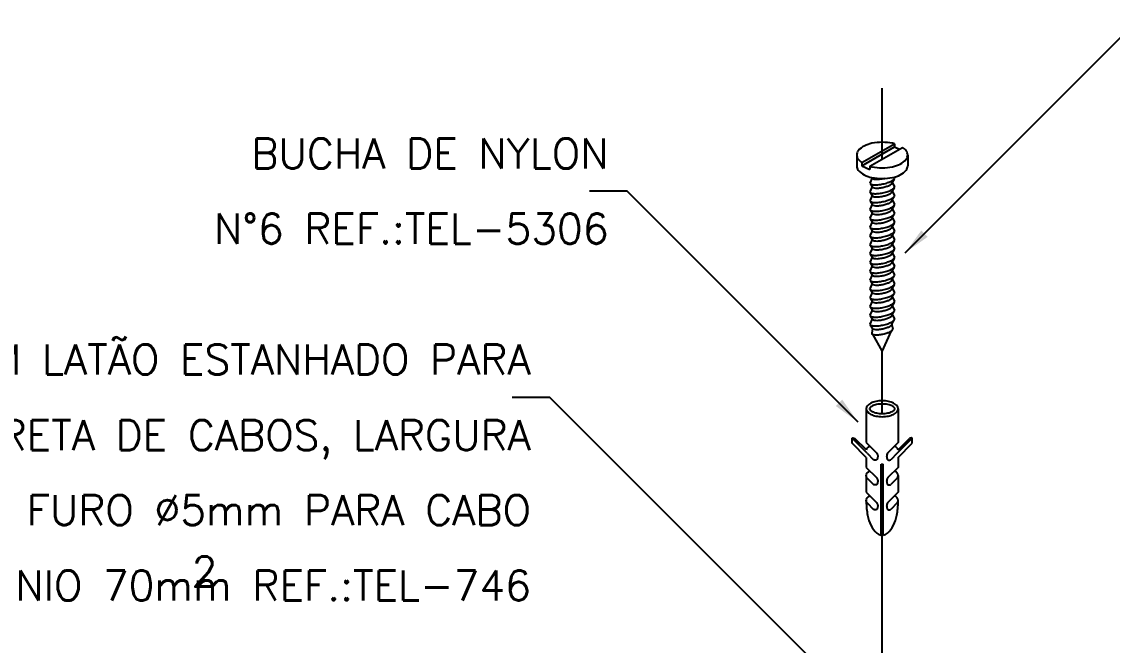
# Model space of a CAD drawing. Header units: millimetres. Extents: x -6289.4 to -6269.9, y -4757.4 to -4742.5.
# Drawn here: x -6282.45 to -6275.2, y -4747.04 to -4742.89 of the extents above; entities that cross this region are included whole.
import ezdxf
from ezdxf.enums import TextEntityAlignment as Align

# ---------------------------------------------------------------- set-up
doc = ezdxf.new("R2010")
doc.units = ezdxf.units.MM
doc.header["$LTSCALE"] = 10
doc.linetypes.add('DASHDOT', pattern=[1, 0.5, -0.25, 0, -0.25])
doc.layers.add('Termotécnica', color=7, linetype='Continuous')
doc.styles.add('r80', font='romans.shx')

msp = doc.modelspace()

# ---------------------------------------------------------------- linework, layer by layer
at = {"layer": 'Termotécnica', "color": 2}
for p, q in [((-6276.5723, -4744.4285), (-6275.0368, -4742.893)), ((-6276.8603, -4743.8298), (-6276.6434, -4743.7046)), ((-6276.8603, -4743.8507), (-6276.6434, -4743.7255)), ((-6276.8071, -4743.8534), (-6276.5902, -4743.7282)), ((-6276.6434, -4743.7046), (-6276.6434, -4743.7255)), ((-6276.6434, -4743.7255), (-6276.6107, -4743.74)), ((-6276.8946, -4743.779), (-6276.8946, -4743.8512)), ((-6276.5559, -4743.779), (-6276.5559, -4743.8512)), ((-6276.8603, -4743.8298), (-6276.8603, -4743.8507)), ((-6276.8603, -4743.8507), (-6276.8071, -4743.8743)), ((-6276.8071, -4743.8534), (-6276.8071, -4743.8743)), ((-6276.7929, -4743.9308), (-6276.8079, -4743.9655)), ((-6276.6463, -4743.9391), (-6276.6582, -4743.9608)), ((-6278.4215, -4744.0201), (-6278.6715, -4744.0201)), ((-6276.886, -4745.5556), (-6278.4215, -4744.0201)), ((-6276.7929, -4743.9894), (-6276.8079, -4744.0242)), ((-6276.8041, -4743.971), (-6276.7929, -4743.9894)), ((-6276.6582, -4743.9608), (-6276.6434, -4743.9892)), ((-6276.6463, -4743.9978), (-6276.6582, -4744.0194)), ((-6276.6582, -4744.0194), (-6276.6434, -4744.0479)), ((-6276.7929, -4744.0481), (-6276.8079, -4744.0828)), ((-6276.8041, -4744.0296), (-6276.7929, -4744.0481)), ((-6276.8041, -4744.0883), (-6276.7929, -4744.1067)), ((-6276.6463, -4744.0564), (-6276.6582, -4744.0781)), ((-6276.6582, -4744.0781), (-6276.6434, -4744.1065)), ((-6276.7929, -4744.1067), (-6276.8079, -4744.1415)), ((-6276.7929, -4744.1653), (-6276.8079, -4744.2001)), ((-6276.8041, -4744.1469), (-6276.7929, -4744.1653)), ((-6276.6463, -4744.115), (-6276.6582, -4744.1367)), ((-6276.6582, -4744.1367), (-6276.6434, -4744.1651)), ((-6276.7929, -4744.224), (-6276.8079, -4744.2587)), ((-6276.8041, -4744.2055), (-6276.7929, -4744.224)), ((-6276.6463, -4744.1737), (-6276.6582, -4744.1954)), ((-6276.6582, -4744.1954), (-6276.6434, -4744.2238)), ((-6276.6463, -4744.2323), (-6276.6582, -4744.254)), ((-6276.7929, -4744.2826), (-6276.8079, -4744.3174)), ((-6276.8041, -4744.2642), (-6276.7929, -4744.2826)), ((-6276.6582, -4744.254), (-6276.6434, -4744.2824)), ((-6276.6463, -4744.291), (-6276.6582, -4744.3126)), ((-6276.6582, -4744.3126), (-6276.6434, -4744.3411)), ((-6276.7929, -4744.3412), (-6276.8079, -4744.376)), ((-6276.8041, -4744.3228), (-6276.7929, -4744.3412)), ((-6276.8041, -4744.3815), (-6276.7929, -4744.3999)), ((-6276.6463, -4744.3496), (-6276.6582, -4744.3713)), ((-6276.6582, -4744.3713), (-6276.6434, -4744.3997)), ((-6276.7929, -4744.3999), (-6276.8079, -4744.4346)), ((-6276.8041, -4744.4401), (-6276.7929, -4744.4585)), ((-6276.6463, -4744.4082), (-6276.6582, -4744.4299)), ((-6276.6582, -4744.4299), (-6276.6434, -4744.4583)), ((-6276.7929, -4744.4585), (-6276.8079, -4744.4933)), ((-6276.7929, -4744.5171), (-6276.8079, -4744.5519)), ((-6276.8041, -4744.4987), (-6276.7929, -4744.5171)), ((-6276.6463, -4744.4669), (-6276.6582, -4744.4885)), ((-6276.6582, -4744.4885), (-6276.6434, -4744.517)), ((-6276.6463, -4744.5255), (-6276.6582, -4744.5472)), ((-6276.7929, -4744.5758), (-6276.8079, -4744.6106)), ((-6276.8041, -4744.5574), (-6276.7929, -4744.5758)), ((-6276.6582, -4744.5472), (-6276.6434, -4744.5756)), ((-6276.6463, -4744.5841), (-6276.6582, -4744.6058)), ((-6276.7929, -4744.6344), (-6276.8079, -4744.6692)), ((-6276.8041, -4744.616), (-6276.7929, -4744.6344)), ((-6276.8041, -4744.6746), (-6276.7929, -4744.6931)), ((-6276.6582, -4744.6058), (-6276.6434, -4744.6342)), ((-6276.6463, -4744.6428), (-6276.6582, -4744.6644)), ((-6276.6582, -4744.6644), (-6276.6434, -4744.6929)), ((-6276.7929, -4744.6931), (-6276.8079, -4744.7278)), ((-6276.8041, -4744.7333), (-6276.7929, -4744.7517)), ((-6276.6463, -4744.7014), (-6276.6582, -4744.7231)), ((-6276.6582, -4744.7231), (-6276.6434, -4744.7515)), ((-6276.7929, -4744.7517), (-6276.8079, -4744.7865)), ((-6276.7929, -4744.8103), (-6276.8079, -4744.8451)), ((-6276.8041, -4744.7919), (-6276.7929, -4744.8103)), ((-6276.6463, -4744.7601), (-6276.6582, -4744.7817)), ((-6276.6582, -4744.7817), (-6276.6434, -4744.8102)), ((-6276.6463, -4744.8187), (-6276.6582, -4744.8404)), ((-6276.7929, -4744.869), (-6276.8079, -4744.9037)), ((-6276.8041, -4744.8506), (-6276.7929, -4744.869)), ((-6276.6582, -4744.8404), (-6276.6434, -4744.8688)), ((-6276.6582, -4744.9006), (-6276.6483, -4744.8794)), ((-6276.8051, -4744.9085), (-6276.7929, -4744.9292)), ((-6276.7906, -4744.9331), (-6276.7953, -4744.9648)), ((-6276.7256, -4745.0863), (-6276.6628, -4744.9475)), ((-6276.6623, -4744.9093), (-6276.6545, -4744.935)), ((-6276.7903, -4744.9704), (-6276.7256, -4745.0863)), ((-6278.9357, -4745.3914), (-6279.1857, -4745.3914)), ((-6277.0509, -4747.2762), (-6278.9357, -4745.3914)), ((-6276.8314, -4745.4666), (-6276.8314, -4745.69)), ((-6276.6198, -4745.4666), (-6276.6198, -4745.69)), ((-6276.9256, -4745.6957), (-6276.9256, -4745.6624)), ((-6276.8258, -4745.7622), (-6276.9256, -4745.6624)), ((-6276.8309, -4745.7405), (-6276.9066, -4745.6648)), ((-6276.8314, -4745.69), (-6276.7649, -4745.7566)), ((-6276.6198, -4745.69), (-6276.6863, -4745.7566)), ((-6276.6254, -4745.7622), (-6276.5256, -4745.6624)), ((-6276.6203, -4745.7405), (-6276.5446, -4745.6648)), ((-6276.5256, -4745.6957), (-6276.5256, -4745.6624)), ((-6276.8314, -4745.7898), (-6276.9256, -4745.6957)), ((-6276.8258, -4745.7622), (-6276.7825, -4745.8055)), ((-6276.6254, -4745.7622), (-6276.6687, -4745.8055)), ((-6276.6198, -4745.7898), (-6276.5256, -4745.6957)), ((-6276.8314, -4745.7898), (-6276.8314, -4745.8563)), ((-6276.6198, -4745.7898), (-6276.6198, -4745.8563)), ((-6276.8314, -4745.8563), (-6276.763, -4745.9248)), ((-6276.7315, -4746.3071), (-6276.7315, -4745.8362)), ((-6276.7315, -4745.8362), (-6276.7197, -4745.8362)), ((-6276.7197, -4746.3071), (-6276.7197, -4745.8362)), ((-6276.6198, -4745.8563), (-6276.6882, -4745.9248)), ((-6276.8314, -4745.9115), (-6276.8314, -4746.0216)), ((-6276.8258, -4745.9275), (-6276.7825, -4745.9708)), ((-6276.6254, -4745.9275), (-6276.6687, -4745.9708)), ((-6276.6198, -4745.9115), (-6276.6198, -4746.0216)), ((-6276.8314, -4746.0216), (-6276.763, -4746.0901)), ((-6276.6198, -4746.0216), (-6276.6882, -4746.0901)), ((-6276.8258, -4746.0927), (-6276.7825, -4746.136)), ((-6276.6254, -4746.0927), (-6276.6687, -4746.136))]:
    msp.add_line(p, q, dxfattribs=at)
at = {"layer": 'Termotécnica', "color": 1, "linetype": 'DASHDOT'}
for p, q in [((-6276.7256, -4743.8063), (-6276.7256, -4743.3345)), ((-6276.7256, -4745.4984), (-6276.7256, -4745.0863)), ((-6276.7256, -4747.4874), (-6276.7256, -4745.8362))]:
    msp.add_line(p, q, dxfattribs=at)
at = {"layer": 'Termotécnica', "color": 2}
for points in [[(-6276.6434, -4743.7046, 0.016409), (-6276.6568, -4743.7013, 0.051099), (-6276.7253, -4743.6943, 0.051099), (-6276.7937, -4743.7013, 0.064948), (-6276.845, -4743.7191, 0.104203), (-6276.8843, -4743.7503, 0.174705), (-6276.8946, -4743.779, 0.174705), (-6276.8843, -4743.8077, 0.06738), (-6276.8603, -4743.8298, 0.064948)], [(-6276.5559, -4743.779, 0.174705), (-6276.5663, -4743.7503, 0.06738), (-6276.5902, -4743.7282, 0.064948)], [(-6276.8071, -4743.8534, 0.016409), (-6276.7937, -4743.8566, 0.051099), (-6276.7253, -4743.8637, 0.051099), (-6276.6568, -4743.8566, 0.064948), (-6276.6055, -4743.8389, 0.104203), (-6276.5663, -4743.8077, 0.174705), (-6276.5559, -4743.779, 0.174705)], [(-6276.8946, -4743.8512, 0.174705), (-6276.8843, -4743.8799, 0.104203), (-6276.845, -4743.911, 0.064948), (-6276.7937, -4743.9288, 0.051099), (-6276.7253, -4743.9358, 0.051099), (-6276.6568, -4743.9288, 0.064948), (-6276.6055, -4743.911, 0.104203), (-6276.5663, -4743.8799, 0.174705), (-6276.5559, -4743.8512, 0.174705)], [(-6276.8309, -4745.7405, -0.122515), (-6276.825, -4745.7283, -0.074458), (-6276.8082, -4745.7133, -0.064948)], [(-6276.6203, -4745.7405, 0.122515), (-6276.6262, -4745.7283, 0.074458), (-6276.643, -4745.7133, 0.064948)], [(-6276.8314, -4745.9115, -0.174705), (-6276.825, -4745.8935, -0.074458), (-6276.8082, -4745.8785, -0.064948)], [(-6276.6198, -4745.9115, 0.174705), (-6276.6262, -4745.8935, 0.074458), (-6276.643, -4745.8785, 0.064948)], [(-6276.825, -4745.9294, -0.174705), (-6276.8314, -4745.9115, -0.174705)], [(-6276.8258, -4745.9275, -0.021127), (-6276.8273, -4745.9261, -0.170198)], [(-6276.6262, -4745.9294, 0.174705), (-6276.6198, -4745.9115, 0.174705)], [(-6276.6254, -4745.9275, 0.021127), (-6276.6239, -4745.9261, 0.170198)], [(-6276.8314, -4746.0767, -0.174705), (-6276.825, -4746.0588, -0.074458), (-6276.8082, -4746.0437, -0.064948)], [(-6276.6198, -4746.0767, 0.174705), (-6276.6262, -4746.0588, 0.074458), (-6276.643, -4746.0437, 0.064948)], [(-6276.8314, -4746.0735, 0.005298), (-6276.8315, -4746.0835, 0.048405), (-6276.8227, -4746.1743, 0.062165), (-6276.8005, -4746.2418, 0.102796), (-6276.761, -4746.2941, 0.153617), (-6276.7315, -4746.3071, 0.181773)], [(-6276.8273, -4746.0914, -0.138405), (-6276.8314, -4746.0767, -0.174705)], [(-6276.8258, -4746.0927, -0.021127), (-6276.8273, -4746.0914, -0.170198)], [(-6276.7197, -4746.3071, 0.153617), (-6276.6902, -4746.2941, 0.102796), (-6276.6507, -4746.2418, 0.062165), (-6276.6285, -4746.1743, 0.048405), (-6276.6197, -4746.0835, 0.005298), (-6276.6198, -4746.0735, 0.062165)], [(-6276.6262, -4746.0946, 0.174705), (-6276.6198, -4746.0767, 0.174705)], [(-6276.6254, -4746.0927, 0.021127), (-6276.6239, -4746.0914, 0.170198)]]:
    msp.add_lwpolyline(points, format="xyb", dxfattribs=at)
at = {"layer": 'Termotécnica', "color": 1}
for points in [[(-6276.8079, -4743.9655, 0.24548), (-6276.8027, -4743.9718, 0.082009), (-6276.7803, -4743.9772, 0.04047), (-6276.7548, -4743.9769, 0.029714), (-6276.7206, -4743.9718, 0.029714), (-6276.6872, -4743.9626, 0.04047), (-6276.6639, -4743.9525, 0.082009), (-6276.6456, -4743.9384, 0.24548), (-6276.6434, -4743.9306, 0.24548)], [(-6276.7929, -4743.9308, 0.24548), (-6276.7887, -4743.9359, 0.082009), (-6276.7703, -4743.9403, 0.04047), (-6276.7495, -4743.9401, 0.029714), (-6276.7215, -4743.9359, 0.013189), (-6276.7092, -4743.9329, 0.04047)], [(-6276.8079, -4744.0242, 0.24548), (-6276.8027, -4744.0304, 0.082009), (-6276.7803, -4744.0358, 0.04047), (-6276.7548, -4744.0356, 0.029714), (-6276.7206, -4744.0304, 0.029714), (-6276.6872, -4744.0212, 0.04047), (-6276.6639, -4744.0111, 0.082009), (-6276.6456, -4743.9971, 0.24548), (-6276.6434, -4743.9892, 0.24548)], [(-6276.7929, -4743.9894, 0.24548), (-6276.7887, -4743.9945, 0.082009), (-6276.7703, -4743.999, 0.04047), (-6276.7495, -4743.9988, 0.029714), (-6276.7215, -4743.9945, 0.029714), (-6276.6941, -4743.987, 0.04047), (-6276.675, -4743.9787, 0.082009), (-6276.66, -4743.9672, 0.24548), (-6276.6582, -4743.9608, 0.24548)], [(-6276.7929, -4744.0481, 0.24548), (-6276.7887, -4744.0532, 0.082009), (-6276.7703, -4744.0576, 0.04047), (-6276.7495, -4744.0574, 0.029714), (-6276.7215, -4744.0532, 0.029714), (-6276.6941, -4744.0456, 0.04047), (-6276.675, -4744.0374, 0.082009), (-6276.66, -4744.0259, 0.24548), (-6276.6582, -4744.0194, 0.24548)], [(-6276.8079, -4744.0828, 0.24548), (-6276.8027, -4744.0891, 0.082009), (-6276.7803, -4744.0945, 0.04047), (-6276.7548, -4744.0942, 0.029714), (-6276.7206, -4744.0891, 0.029714), (-6276.6872, -4744.0799, 0.04047), (-6276.6639, -4744.0698, 0.082009), (-6276.6456, -4744.0557, 0.24548), (-6276.6434, -4744.0479, 0.24548)], [(-6276.7929, -4744.1067, 0.24548), (-6276.7887, -4744.1118, 0.082009), (-6276.7703, -4744.1162, 0.04047), (-6276.7495, -4744.116, 0.029714), (-6276.7215, -4744.1118, 0.029714), (-6276.6941, -4744.1043, 0.04047), (-6276.675, -4744.096, 0.082009), (-6276.66, -4744.0845, 0.24548), (-6276.6582, -4744.0781, 0.24548)], [(-6276.8079, -4744.1415, 0.24548), (-6276.8027, -4744.1477, 0.082009), (-6276.7803, -4744.1531, 0.04047), (-6276.7548, -4744.1529, 0.029714), (-6276.7206, -4744.1477, 0.029714), (-6276.6872, -4744.1385, 0.04047), (-6276.6639, -4744.1284, 0.082009), (-6276.6456, -4744.1143, 0.24548), (-6276.6434, -4744.1065, 0.24548)], [(-6276.8079, -4744.2001, 0.24548), (-6276.8027, -4744.2064, 0.082009), (-6276.7803, -4744.2117, 0.04047), (-6276.7548, -4744.2115, 0.029714), (-6276.7206, -4744.2063, 0.029714), (-6276.6872, -4744.1971, 0.04047), (-6276.6639, -4744.187, 0.082009), (-6276.6456, -4744.173, 0.24548), (-6276.6434, -4744.1651, 0.24548)], [(-6276.7929, -4744.1653, 0.24548), (-6276.7887, -4744.1705, 0.082009), (-6276.7703, -4744.1749, 0.04047), (-6276.7495, -4744.1747, 0.029714), (-6276.7215, -4744.1704, 0.029714), (-6276.6941, -4744.1629, 0.04047), (-6276.675, -4744.1546, 0.082009), (-6276.66, -4744.1431, 0.24548), (-6276.6582, -4744.1367, 0.24548)], [(-6276.8079, -4744.2587, 0.24548), (-6276.8027, -4744.265, 0.082009), (-6276.7803, -4744.2704, 0.04047), (-6276.7548, -4744.2701, 0.029714), (-6276.7206, -4744.265, 0.029714), (-6276.6872, -4744.2558, 0.04047), (-6276.6639, -4744.2457, 0.082009), (-6276.6456, -4744.2316, 0.24548), (-6276.6434, -4744.2238, 0.24548)], [(-6276.7929, -4744.224, 0.24548), (-6276.7887, -4744.2291, 0.082009), (-6276.7703, -4744.2335, 0.04047), (-6276.7495, -4744.2333, 0.029714), (-6276.7215, -4744.2291, 0.029714), (-6276.6941, -4744.2216, 0.04047), (-6276.675, -4744.2133, 0.082009), (-6276.66, -4744.2018, 0.24548), (-6276.6582, -4744.1954, 0.24548)], [(-6276.8079, -4744.3174, 0.24548), (-6276.8027, -4744.3236, 0.082009), (-6276.7803, -4744.329, 0.04047), (-6276.7548, -4744.3288, 0.029714), (-6276.7206, -4744.3236, 0.029714), (-6276.6872, -4744.3144, 0.04047), (-6276.6639, -4744.3043, 0.082009), (-6276.6456, -4744.2903, 0.24548), (-6276.6434, -4744.2824, 0.24548)], [(-6276.7929, -4744.2826, 0.24548), (-6276.7887, -4744.2877, 0.082009), (-6276.7703, -4744.2921, 0.04047), (-6276.7495, -4744.2919, 0.029714), (-6276.7215, -4744.2877, 0.029714), (-6276.6941, -4744.2802, 0.04047), (-6276.675, -4744.2719, 0.082009), (-6276.66, -4744.2604, 0.24548), (-6276.6582, -4744.254, 0.24548)], [(-6276.7929, -4744.3412, 0.24548), (-6276.7887, -4744.3464, 0.082009), (-6276.7703, -4744.3508, 0.04047), (-6276.7495, -4744.3506, 0.029714), (-6276.7215, -4744.3463, 0.029714), (-6276.6941, -4744.3388, 0.04047), (-6276.675, -4744.3305, 0.082009), (-6276.66, -4744.319, 0.24548), (-6276.6582, -4744.3126, 0.24548)], [(-6276.8079, -4744.376, 0.24548), (-6276.8027, -4744.3823, 0.082009), (-6276.7803, -4744.3877, 0.04047), (-6276.7548, -4744.3874, 0.029714), (-6276.7206, -4744.3822, 0.029714), (-6276.6872, -4744.3731, 0.04047), (-6276.6639, -4744.3629, 0.082009), (-6276.6456, -4744.3489, 0.24548), (-6276.6434, -4744.3411, 0.24548)], [(-6276.7929, -4744.3999, 0.24548), (-6276.7887, -4744.405, 0.082009), (-6276.7703, -4744.4094, 0.04047), (-6276.7495, -4744.4092, 0.029714), (-6276.7215, -4744.405, 0.029714), (-6276.6941, -4744.3975, 0.04047), (-6276.675, -4744.3892, 0.082009), (-6276.66, -4744.3777, 0.24548), (-6276.6582, -4744.3713, 0.24548)], [(-6276.8079, -4744.4346, 0.24548), (-6276.8027, -4744.4409, 0.082009), (-6276.7803, -4744.4463, 0.04047), (-6276.7548, -4744.446, 0.029714), (-6276.7206, -4744.4409, 0.029714), (-6276.6872, -4744.4317, 0.04047), (-6276.6639, -4744.4216, 0.082009), (-6276.6456, -4744.4075, 0.24548), (-6276.6434, -4744.3997, 0.24548)], [(-6276.7929, -4744.4585, 0.24548), (-6276.7887, -4744.4636, 0.082009), (-6276.7703, -4744.4681, 0.04047), (-6276.7495, -4744.4679, 0.029714), (-6276.7215, -4744.4636, 0.029714), (-6276.6941, -4744.4561, 0.04047), (-6276.675, -4744.4478, 0.082009), (-6276.66, -4744.4363, 0.24548), (-6276.6582, -4744.4299, 0.24548)], [(-6276.8079, -4744.4933, 0.24548), (-6276.8027, -4744.4995, 0.082009), (-6276.7803, -4744.5049, 0.04047), (-6276.7548, -4744.5047, 0.029714), (-6276.7206, -4744.4995, 0.029714), (-6276.6872, -4744.4903, 0.04047), (-6276.6639, -4744.4802, 0.082009), (-6276.6456, -4744.4662, 0.24548), (-6276.6434, -4744.4583, 0.24548)], [(-6276.8079, -4744.5519, 0.24548), (-6276.8027, -4744.5582, 0.082009), (-6276.7803, -4744.5636, 0.04047), (-6276.7548, -4744.5633, 0.029714), (-6276.7206, -4744.5582, 0.029714), (-6276.6872, -4744.549, 0.04047), (-6276.6639, -4744.5389, 0.082009), (-6276.6456, -4744.5248, 0.24548), (-6276.6434, -4744.517, 0.24548)], [(-6276.7929, -4744.5171, 0.24548), (-6276.7887, -4744.5223, 0.082009), (-6276.7703, -4744.5267, 0.04047), (-6276.7495, -4744.5265, 0.029714), (-6276.7215, -4744.5223, 0.029714), (-6276.6941, -4744.5147, 0.04047), (-6276.675, -4744.5065, 0.082009), (-6276.66, -4744.4949, 0.24548), (-6276.6582, -4744.4885, 0.24548)], [(-6276.8079, -4744.6106, 0.24548), (-6276.8027, -4744.6168, 0.082009), (-6276.7803, -4744.6222, 0.04047), (-6276.7548, -4744.622, 0.029714), (-6276.7206, -4744.6168, 0.029714), (-6276.6872, -4744.6076, 0.04047), (-6276.6639, -4744.5975, 0.082009), (-6276.6456, -4744.5834, 0.24548), (-6276.6434, -4744.5756, 0.24548)], [(-6276.7929, -4744.5758, 0.24548), (-6276.7887, -4744.5809, 0.082009), (-6276.7703, -4744.5853, 0.04047), (-6276.7495, -4744.5851, 0.029714), (-6276.7215, -4744.5809, 0.029714), (-6276.6941, -4744.5734, 0.04047), (-6276.675, -4744.5651, 0.082009), (-6276.66, -4744.5536, 0.24548), (-6276.6582, -4744.5472, 0.24548)], [(-6276.8079, -4744.6692, 0.24548), (-6276.8027, -4744.6755, 0.082009), (-6276.7803, -4744.6808, 0.04047), (-6276.7548, -4744.6806, 0.029714), (-6276.7206, -4744.6754, 0.029714), (-6276.6872, -4744.6662, 0.04047), (-6276.6639, -4744.6561, 0.082009), (-6276.6456, -4744.6421, 0.24548), (-6276.6434, -4744.6342, 0.24548)], [(-6276.7929, -4744.6344, 0.24548), (-6276.7887, -4744.6396, 0.082009), (-6276.7703, -4744.644, 0.04047), (-6276.7495, -4744.6438, 0.029714), (-6276.7215, -4744.6395, 0.029714), (-6276.6941, -4744.632, 0.04047), (-6276.675, -4744.6237, 0.082009), (-6276.66, -4744.6122, 0.24548), (-6276.6582, -4744.6058, 0.24548)], [(-6276.7929, -4744.6931, 0.24548), (-6276.7887, -4744.6982, 0.082009), (-6276.7703, -4744.7026, 0.04047), (-6276.7495, -4744.7024, 0.029714), (-6276.7215, -4744.6982, 0.029714), (-6276.6941, -4744.6906, 0.04047), (-6276.675, -4744.6824, 0.082009), (-6276.66, -4744.6709, 0.24548), (-6276.6582, -4744.6644, 0.24548)], [(-6276.8079, -4744.7278, 0.24548), (-6276.8027, -4744.7341, 0.082009), (-6276.7803, -4744.7395, 0.04047), (-6276.7548, -4744.7392, 0.029714), (-6276.7206, -4744.7341, 0.029714), (-6276.6872, -4744.7249, 0.04047), (-6276.6639, -4744.7148, 0.082009), (-6276.6456, -4744.7007, 0.24548), (-6276.6434, -4744.6929, 0.24548)], [(-6276.7929, -4744.7517, 0.24548), (-6276.7887, -4744.7568, 0.082009), (-6276.7703, -4744.7612, 0.04047), (-6276.7495, -4744.761, 0.029714), (-6276.7215, -4744.7568, 0.029714), (-6276.6941, -4744.7493, 0.04047), (-6276.675, -4744.741, 0.082009), (-6276.66, -4744.7295, 0.24548), (-6276.6582, -4744.7231, 0.24548)], [(-6276.8079, -4744.7865, 0.24548), (-6276.8027, -4744.7927, 0.082009), (-6276.7803, -4744.7981, 0.04047), (-6276.7548, -4744.7979, 0.029714), (-6276.7206, -4744.7927, 0.029714), (-6276.6872, -4744.7835, 0.04047), (-6276.6639, -4744.7734, 0.082009), (-6276.6456, -4744.7594, 0.24548), (-6276.6434, -4744.7515, 0.24548)], [(-6276.8079, -4744.8451, 0.24548), (-6276.8027, -4744.8514, 0.082009), (-6276.7803, -4744.8567, 0.04047), (-6276.7548, -4744.8565, 0.029714), (-6276.7206, -4744.8513, 0.029714), (-6276.6872, -4744.8422, 0.04047), (-6276.6639, -4744.832, 0.082009), (-6276.6456, -4744.818, 0.24548), (-6276.6434, -4744.8102, 0.24548)], [(-6276.7929, -4744.8103, 0.24548), (-6276.7887, -4744.8155, 0.082009), (-6276.7703, -4744.8199, 0.04047), (-6276.7495, -4744.8197, 0.029714), (-6276.7215, -4744.8154, 0.029714), (-6276.6941, -4744.8079, 0.04047), (-6276.675, -4744.7996, 0.082009), (-6276.66, -4744.7881, 0.24548), (-6276.6582, -4744.7817, 0.24548)], [(-6276.8079, -4744.9037, 0.24548), (-6276.8027, -4744.91, 0.082009), (-6276.7803, -4744.9154, 0.04047), (-6276.7548, -4744.9151, 0.029714), (-6276.7206, -4744.91, 0.029714), (-6276.6872, -4744.9008, 0.04047), (-6276.6639, -4744.8907, 0.082009), (-6276.6456, -4744.8766, 0.24548), (-6276.6434, -4744.8688, 0.24548)], [(-6276.7929, -4744.869, 0.24548), (-6276.7887, -4744.8741, 0.082009), (-6276.7703, -4744.8785, 0.04047), (-6276.7495, -4744.8783, 0.029714), (-6276.7215, -4744.8741, 0.029714), (-6276.6941, -4744.8666, 0.04047), (-6276.675, -4744.8583, 0.082009), (-6276.66, -4744.8468, 0.24548), (-6276.6582, -4744.8404, 0.24548)], [(-6276.7953, -4744.9648, 0.24548), (-6276.7908, -4744.9702, 0.082009), (-6276.7716, -4744.9748, 0.04047), (-6276.7499, -4744.9746, 0.029714), (-6276.7206, -4744.9702, 0.029714), (-6276.6921, -4744.9623, 0.04047), (-6276.6721, -4744.9537, 0.082009), (-6276.6564, -4744.9417, 0.24548), (-6276.6545, -4744.935, 0.24548)], [(-6276.7929, -4744.9292, 0.24548), (-6276.7887, -4744.9343, 0.082009), (-6276.7703, -4744.9387, 0.04047), (-6276.7495, -4744.9385, 0.029714), (-6276.7215, -4744.9343, 0.029714), (-6276.6941, -4744.9268, 0.04047), (-6276.675, -4744.9185, 0.082009), (-6276.66, -4744.907, 0.24548), (-6276.6582, -4744.9006, 0.24548)]]:
    msp.add_lwpolyline(points, format="xyb", dxfattribs=at)
at = {"layer": 'Termotécnica', "color": 2}
for points in [[(-6276.6198, -4745.4666, 0.174705), (-6276.6262, -4745.4487, 0.104203), (-6276.6508, -4745.4292, 0.064948), (-6276.6828, -4745.4181, 0.051099), (-6276.7256, -4745.4137, 0.051099), (-6276.7684, -4745.4181, 0.064948), (-6276.8004, -4745.4292, 0.104203), (-6276.825, -4745.4487, 0.174705), (-6276.8314, -4745.4666, 0.174705), (-6276.825, -4745.4845, 0.104203), (-6276.8004, -4745.504, 0.064948), (-6276.7684, -4745.5151, 0.051099), (-6276.7256, -4745.5195, 0.051099), (-6276.6828, -4745.5151, 0.064948), (-6276.6508, -4745.504, 0.104203), (-6276.6262, -4745.4845, 0.174705)], [(-6276.6409, -4745.4666, 0.174705), (-6276.6425, -4745.4622, 0.104203), (-6276.6602, -4745.4481, 0.064948), (-6276.6871, -4745.4388, 0.051099), (-6276.7256, -4745.4348, 0.051099), (-6276.7641, -4745.4388, 0.064948), (-6276.791, -4745.4481, 0.104203), (-6276.8087, -4745.4622, 0.174705), (-6276.8103, -4745.4666, 0.174705), (-6276.8087, -4745.471, 0.104203), (-6276.791, -4745.4851, 0.064948), (-6276.7641, -4745.4944, 0.051099), (-6276.7256, -4745.4984, 0.051099), (-6276.6871, -4745.4944, 0.064948), (-6276.6602, -4745.4851, 0.104203), (-6276.6425, -4745.471, 0.174705)]]:
    msp.add_lwpolyline(points, format="xyb", close=True, dxfattribs=at)
for points in [[(-6276.9256, -4745.6624), (-6276.9207, -4745.6605), (-6276.9135, -4745.6614), (-6276.9066, -4745.6648)], [(-6276.5256, -4745.6624), (-6276.5305, -4745.6605), (-6276.5377, -4745.6614), (-6276.5446, -4745.6648)], [(-6276.7649, -4745.7566), (-6276.7635, -4745.7587), (-6276.7623, -4745.7606), (-6276.7613, -4745.7623), (-6276.7604, -4745.7639), (-6276.7596, -4745.7653), (-6276.759, -4745.7666), (-6276.7585, -4745.7678), (-6276.758, -4745.7688), (-6276.7576, -4745.7698), (-6276.7572, -4745.7707), (-6276.7569, -4745.7716), (-6276.7567, -4745.7724), (-6276.7564, -4745.7732), (-6276.7562, -4745.774), (-6276.7561, -4745.7748), (-6276.7559, -4745.7756), (-6276.7558, -4745.7764), (-6276.7556, -4745.7773), (-6276.7555, -4745.7782), (-6276.7554, -4745.7791), (-6276.7554, -4745.78), (-6276.7553, -4745.781), (-6276.7553, -4745.782), (-6276.7553, -4745.783), (-6276.7553, -4745.784), (-6276.7554, -4745.785), (-6276.7555, -4745.786), (-6276.7556, -4745.787), (-6276.7557, -4745.788), (-6276.7559, -4745.789), (-6276.756, -4745.79), (-6276.7562, -4745.791), (-6276.7563, -4745.792), (-6276.7565, -4745.7929), (-6276.7566, -4745.7938), (-6276.7568, -4745.7947), (-6276.757, -4745.7956), (-6276.7572, -4745.7965), (-6276.7574, -4745.7973), (-6276.7576, -4745.7982), (-6276.7579, -4745.799), (-6276.7582, -4745.7998), (-6276.7585, -4745.8005), (-6276.7588, -4745.8013), (-6276.7592, -4745.8019), (-6276.7595, -4745.8026), (-6276.7599, -4745.8032), (-6276.7603, -4745.8038), (-6276.7608, -4745.8043), (-6276.7612, -4745.8048), (-6276.7617, -4745.8052), (-6276.7622, -4745.8056), (-6276.7627, -4745.806), (-6276.7632, -4745.8063), (-6276.7637, -4745.8065), (-6276.7642, -4745.8068), (-6276.7647, -4745.807), (-6276.7653, -4745.8072), (-6276.7659, -4745.8073), (-6276.7665, -4745.8075), (-6276.7671, -4745.8076), (-6276.7679, -4745.8077), (-6276.7687, -4745.8078), (-6276.7696, -4745.8079), (-6276.7706, -4745.808), (-6276.7717, -4745.808), (-6276.773, -4745.808), (-6276.7744, -4745.8078), (-6276.7761, -4745.8076), (-6276.778, -4745.8071), (-6276.7801, -4745.8064), (-6276.7825, -4745.8055)], [(-6276.6863, -4745.7566), (-6276.6877, -4745.7587), (-6276.6889, -4745.7606), (-6276.6899, -4745.7623), (-6276.6908, -4745.7639), (-6276.6916, -4745.7653), (-6276.6922, -4745.7666), (-6276.6927, -4745.7678), (-6276.6932, -4745.7688), (-6276.6936, -4745.7698), (-6276.694, -4745.7707), (-6276.6943, -4745.7716), (-6276.6945, -4745.7724), (-6276.6948, -4745.7732), (-6276.695, -4745.774), (-6276.6951, -4745.7748), (-6276.6953, -4745.7756), (-6276.6954, -4745.7764), (-6276.6956, -4745.7773), (-6276.6957, -4745.7782), (-6276.6958, -4745.7791), (-6276.6958, -4745.78), (-6276.6959, -4745.781), (-6276.6959, -4745.782), (-6276.6959, -4745.783), (-6276.6959, -4745.784), (-6276.6958, -4745.785), (-6276.6957, -4745.786), (-6276.6956, -4745.787), (-6276.6955, -4745.788), (-6276.6953, -4745.789), (-6276.6952, -4745.79), (-6276.695, -4745.791), (-6276.6949, -4745.792), (-6276.6947, -4745.7929), (-6276.6946, -4745.7938), (-6276.6944, -4745.7947), (-6276.6942, -4745.7956), (-6276.694, -4745.7965), (-6276.6938, -4745.7973), (-6276.6936, -4745.7982), (-6276.6933, -4745.799), (-6276.693, -4745.7998), (-6276.6927, -4745.8005), (-6276.6924, -4745.8013), (-6276.692, -4745.8019), (-6276.6917, -4745.8026), (-6276.6913, -4745.8032), (-6276.6909, -4745.8038), (-6276.6904, -4745.8043), (-6276.69, -4745.8048), (-6276.6895, -4745.8052), (-6276.689, -4745.8056), (-6276.6885, -4745.806), (-6276.688, -4745.8063), (-6276.6875, -4745.8065), (-6276.687, -4745.8068), (-6276.6865, -4745.807), (-6276.6859, -4745.8072), (-6276.6854, -4745.8073), (-6276.6847, -4745.8075), (-6276.6841, -4745.8076), (-6276.6833, -4745.8077), (-6276.6825, -4745.8078), (-6276.6816, -4745.8079), (-6276.6806, -4745.808), (-6276.6795, -4745.808), (-6276.6782, -4745.808), (-6276.6768, -4745.8078), (-6276.6751, -4745.8076), (-6276.6733, -4745.8071), (-6276.6711, -4745.8064), (-6276.6687, -4745.8055)], [(-6276.7649, -4745.9218), (-6276.7635, -4745.9239), (-6276.7623, -4745.9258), (-6276.7613, -4745.9276), (-6276.7604, -4745.9291), (-6276.7596, -4745.9306), (-6276.759, -4745.9318), (-6276.7585, -4745.933), (-6276.758, -4745.9341), (-6276.7576, -4745.935), (-6276.7572, -4745.936), (-6276.7569, -4745.9368), (-6276.7567, -4745.9376), (-6276.7564, -4745.9384), (-6276.7562, -4745.9392), (-6276.7561, -4745.94), (-6276.7559, -4745.9408), (-6276.7558, -4745.9417), (-6276.7556, -4745.9425), (-6276.7555, -4745.9434), (-6276.7554, -4745.9443), (-6276.7554, -4745.9453), (-6276.7553, -4745.9462), (-6276.7553, -4745.9472), (-6276.7553, -4745.9482), (-6276.7553, -4745.9492), (-6276.7554, -4745.9502), (-6276.7555, -4745.9512), (-6276.7556, -4745.9522), (-6276.7557, -4745.9533), (-6276.7559, -4745.9543), (-6276.756, -4745.9553), (-6276.7562, -4745.9562), (-6276.7563, -4745.9572), (-6276.7565, -4745.9581), (-6276.7566, -4745.9591), (-6276.7568, -4745.96), (-6276.757, -4745.9609), (-6276.7572, -4745.9617), (-6276.7574, -4745.9626), (-6276.7576, -4745.9634), (-6276.7579, -4745.9642), (-6276.7582, -4745.965), (-6276.7585, -4745.9658), (-6276.7588, -4745.9665), (-6276.7592, -4745.9672), (-6276.7595, -4745.9678), (-6276.7599, -4745.9685), (-6276.7603, -4745.969), (-6276.7608, -4745.9696), (-6276.7612, -4745.97), (-6276.7617, -4745.9705), (-6276.7622, -4745.9709), (-6276.7627, -4745.9712), (-6276.7632, -4745.9715), (-6276.7637, -4745.9718), (-6276.7642, -4745.972), (-6276.7647, -4745.9722), (-6276.7653, -4745.9724), (-6276.7659, -4745.9726), (-6276.7665, -4745.9727), (-6276.7671, -4745.9728), (-6276.7679, -4745.9729), (-6276.7687, -4745.973), (-6276.7696, -4745.9731), (-6276.7706, -4745.9732), (-6276.7717, -4745.9732), (-6276.773, -4745.9732), (-6276.7744, -4745.9731), (-6276.7761, -4745.9728), (-6276.778, -4745.9723), (-6276.7801, -4745.9717), (-6276.7825, -4745.9708)], [(-6276.6863, -4745.9218), (-6276.6877, -4745.9239), (-6276.6889, -4745.9258), (-6276.6899, -4745.9276), (-6276.6908, -4745.9291), (-6276.6916, -4745.9306), (-6276.6922, -4745.9318), (-6276.6927, -4745.933), (-6276.6932, -4745.9341), (-6276.6936, -4745.935), (-6276.694, -4745.936), (-6276.6943, -4745.9368), (-6276.6945, -4745.9376), (-6276.6948, -4745.9384), (-6276.695, -4745.9392), (-6276.6951, -4745.94), (-6276.6953, -4745.9408), (-6276.6954, -4745.9417), (-6276.6956, -4745.9425), (-6276.6957, -4745.9434), (-6276.6958, -4745.9443), (-6276.6958, -4745.9453), (-6276.6959, -4745.9462), (-6276.6959, -4745.9472), (-6276.6959, -4745.9482), (-6276.6959, -4745.9492), (-6276.6958, -4745.9502), (-6276.6957, -4745.9512), (-6276.6956, -4745.9522), (-6276.6955, -4745.9533), (-6276.6953, -4745.9543), (-6276.6952, -4745.9553), (-6276.695, -4745.9562), (-6276.6949, -4745.9572), (-6276.6947, -4745.9581), (-6276.6946, -4745.9591), (-6276.6944, -4745.96), (-6276.6942, -4745.9609), (-6276.694, -4745.9617), (-6276.6938, -4745.9626), (-6276.6936, -4745.9634), (-6276.6933, -4745.9642), (-6276.693, -4745.965), (-6276.6927, -4745.9658), (-6276.6924, -4745.9665), (-6276.692, -4745.9672), (-6276.6917, -4745.9678), (-6276.6913, -4745.9685), (-6276.6909, -4745.969), (-6276.6904, -4745.9696), (-6276.69, -4745.97), (-6276.6895, -4745.9705), (-6276.689, -4745.9709), (-6276.6885, -4745.9712), (-6276.688, -4745.9715), (-6276.6875, -4745.9718), (-6276.687, -4745.972), (-6276.6865, -4745.9722), (-6276.6859, -4745.9724), (-6276.6854, -4745.9726), (-6276.6847, -4745.9727), (-6276.6841, -4745.9728), (-6276.6833, -4745.9729), (-6276.6825, -4745.973), (-6276.6816, -4745.9731), (-6276.6806, -4745.9732), (-6276.6795, -4745.9732), (-6276.6782, -4745.9732), (-6276.6768, -4745.9731), (-6276.6751, -4745.9728), (-6276.6733, -4745.9723), (-6276.6711, -4745.9717), (-6276.6687, -4745.9708)], [(-6276.7649, -4746.087), (-6276.7635, -4746.0892), (-6276.7623, -4746.0911), (-6276.7613, -4746.0928), (-6276.7604, -4746.0944), (-6276.7596, -4746.0958), (-6276.759, -4746.0971), (-6276.7585, -4746.0982), (-6276.758, -4746.0993), (-6276.7576, -4746.1003), (-6276.7572, -4746.1012), (-6276.7569, -4746.1021), (-6276.7567, -4746.1029), (-6276.7564, -4746.1037), (-6276.7562, -4746.1045), (-6276.7561, -4746.1053), (-6276.7559, -4746.1061), (-6276.7558, -4746.1069), (-6276.7556, -4746.1078), (-6276.7555, -4746.1087), (-6276.7554, -4746.1096), (-6276.7554, -4746.1105), (-6276.7553, -4746.1115), (-6276.7553, -4746.1125), (-6276.7553, -4746.1134), (-6276.7553, -4746.1144), (-6276.7554, -4746.1155), (-6276.7555, -4746.1165), (-6276.7556, -4746.1175), (-6276.7557, -4746.1185), (-6276.7559, -4746.1195), (-6276.756, -4746.1205), (-6276.7562, -4746.1215), (-6276.7563, -4746.1224), (-6276.7565, -4746.1234), (-6276.7566, -4746.1243), (-6276.7568, -4746.1252), (-6276.757, -4746.1261), (-6276.7572, -4746.127), (-6276.7574, -4746.1278), (-6276.7576, -4746.1286), (-6276.7579, -4746.1295), (-6276.7582, -4746.1302), (-6276.7585, -4746.131), (-6276.7588, -4746.1317), (-6276.7592, -4746.1324), (-6276.7595, -4746.1331), (-6276.7599, -4746.1337), (-6276.7603, -4746.1343), (-6276.7608, -4746.1348), (-6276.7612, -4746.1353), (-6276.7617, -4746.1357), (-6276.7622, -4746.1361), (-6276.7627, -4746.1364), (-6276.7632, -4746.1368), (-6276.7637, -4746.137), (-6276.7642, -4746.1373), (-6276.7647, -4746.1375), (-6276.7653, -4746.1377), (-6276.7659, -4746.1378), (-6276.7665, -4746.138), (-6276.7671, -4746.1381), (-6276.7679, -4746.1382), (-6276.7687, -4746.1383), (-6276.7696, -4746.1384), (-6276.7706, -4746.1384), (-6276.7717, -4746.1385), (-6276.773, -4746.1385), (-6276.7744, -4746.1383), (-6276.7761, -4746.138), (-6276.778, -4746.1376), (-6276.7801, -4746.1369), (-6276.7825, -4746.136)], [(-6276.6863, -4746.087), (-6276.6877, -4746.0892), (-6276.6889, -4746.0911), (-6276.6899, -4746.0928), (-6276.6908, -4746.0944), (-6276.6916, -4746.0958), (-6276.6922, -4746.0971), (-6276.6927, -4746.0982), (-6276.6932, -4746.0993), (-6276.6936, -4746.1003), (-6276.694, -4746.1012), (-6276.6943, -4746.1021), (-6276.6945, -4746.1029), (-6276.6948, -4746.1037), (-6276.695, -4746.1045), (-6276.6951, -4746.1053), (-6276.6953, -4746.1061), (-6276.6954, -4746.1069), (-6276.6956, -4746.1078), (-6276.6957, -4746.1087), (-6276.6958, -4746.1096), (-6276.6958, -4746.1105), (-6276.6959, -4746.1115), (-6276.6959, -4746.1125), (-6276.6959, -4746.1134), (-6276.6959, -4746.1144), (-6276.6958, -4746.1155), (-6276.6957, -4746.1165), (-6276.6956, -4746.1175), (-6276.6955, -4746.1185), (-6276.6953, -4746.1195), (-6276.6952, -4746.1205), (-6276.695, -4746.1215), (-6276.6949, -4746.1224), (-6276.6947, -4746.1234), (-6276.6946, -4746.1243), (-6276.6944, -4746.1252), (-6276.6942, -4746.1261), (-6276.694, -4746.127), (-6276.6938, -4746.1278), (-6276.6936, -4746.1286), (-6276.6933, -4746.1295), (-6276.693, -4746.1302), (-6276.6927, -4746.131), (-6276.6924, -4746.1317), (-6276.692, -4746.1324), (-6276.6917, -4746.1331), (-6276.6913, -4746.1337), (-6276.6909, -4746.1343), (-6276.6904, -4746.1348), (-6276.69, -4746.1353), (-6276.6895, -4746.1357), (-6276.689, -4746.1361), (-6276.6885, -4746.1364), (-6276.688, -4746.1368), (-6276.6875, -4746.137), (-6276.687, -4746.1373), (-6276.6865, -4746.1375), (-6276.6859, -4746.1377), (-6276.6854, -4746.1378), (-6276.6847, -4746.138), (-6276.6841, -4746.1381), (-6276.6833, -4746.1382), (-6276.6825, -4746.1383), (-6276.6816, -4746.1384), (-6276.6806, -4746.1384), (-6276.6795, -4746.1385), (-6276.6782, -4746.1385), (-6276.6768, -4746.1383), (-6276.6751, -4746.138), (-6276.6733, -4746.1376), (-6276.6711, -4746.1369), (-6276.6687, -4746.136)]]:
    msp.add_lwpolyline(points, dxfattribs=at)
for points in [[(-6276.423, -4744.3233), (-6276.4652, -4744.2805), (-6276.5723, -4744.4285)], [(-6276.9912, -4745.4063), (-6277.0339, -4745.4485), (-6276.886, -4745.5556)]]:
    msp.add_solid(points, dxfattribs=at)

# ---------------------------------------------------------------- texts
at = {"layer": 'Termotécnica', "color": 2, "style": 'r80'}
for s, p in [('BUCHA DE NYLON', (-6278.5447, -4743.8691)), ('N%%D6 REF.:TEL-5306', (-6278.5447, -4744.3691)), ('PRESILHA EM LATÃO ESTANHADO PARA', (-6279.0624, -4745.2382)), ('FIXAÇÃO DIRETA DE CABOS, LARGURA', (-6279.0615, -4745.7418)), ('15mm E FURO %%c5mm PARA CABO', (-6279.0608, -4746.2404)), ('DE ALUMÍNIO 70mm REF.:TEL-746', (-6279.0608, -4746.7416))]:
    msp.add_text(s, height=0.2, dxfattribs=at).set_placement(p, align=Align.RIGHT)
msp.add_text('2', height=0.2, dxfattribs=at).set_placement((-6281.3166, -4746.6488))

doc.saveas('drawing.dxf')
